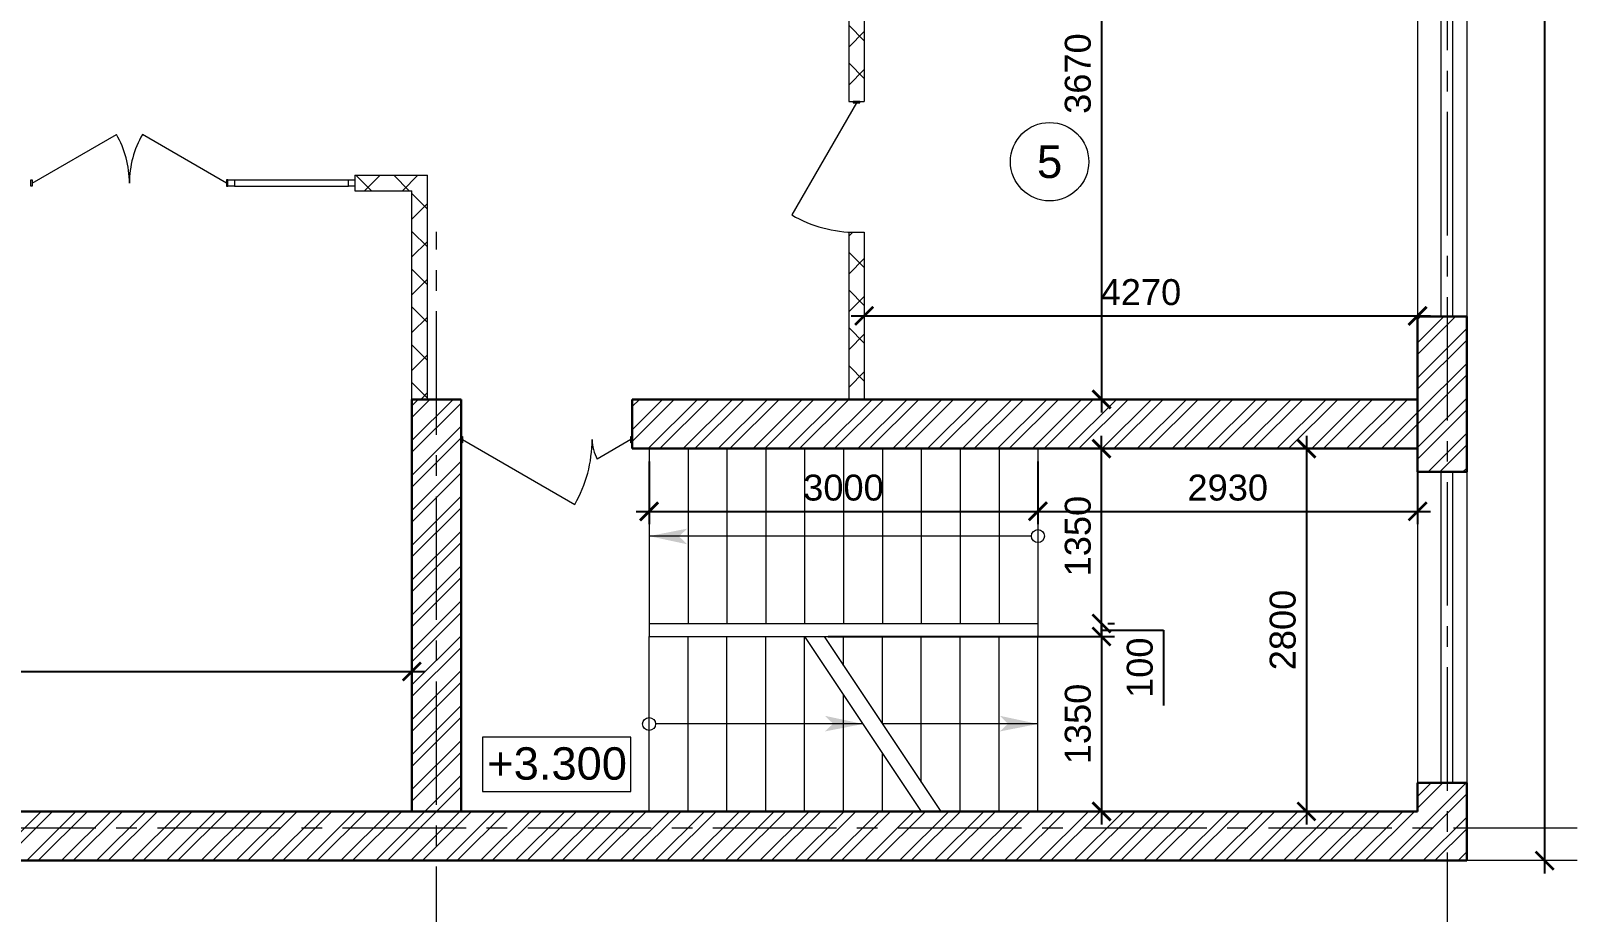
# Model space of a CAD drawing. Header units: millimetres. Extents: x 19315 to 19945, y -11469 to -10873.
# Drawn here: x 19600.6 to 19719.9, y -11064.4 to -10996.4 of the extents above; entities that cross this region are included whole.
import ezdxf
from ezdxf.enums import TextEntityAlignment as Align

# ---------------------------------------------------------------- set-up
doc = ezdxf.new("R2010")
doc.units = ezdxf.units.MM
for name, pattern in [('CENTER2', [28.575, 19.05, -3.175, 3.175, -3.175]), ('CONTINOUS', [0]), ('ОСЕВАЯ', [2, 1.25, -0.25, 0.25, -0.25])]:
    doc.linetypes.add(name, pattern=pattern)
for name, color, linetype, lineweight in [('OKNА', 153, 'Continuous', 0), ('Двери', 12, 'Continuous', 15), ('Лестн', 7, 'Continuous', 0), ('Наружные стены', 2, 'Continuous', 30), ('Наружные стены кирпич', 22, 'Continuous', 60), ('Оси', 7, 'ОСЕВАЯ', 0), ('Отметки', 7, 'Continuous', 0), ('Перегородки', 41, 'Continuous', 18), ('Размеры', 255, 'Continuous', 9), ('Стеклянные перегородки', 153, 'Continuous', 0), ('Штих планы', 7, 'Continuous', 0), ('штрих кирпич', 30, 'Continuous', 0), ('Экспликация', 255, 'Continuous', 15)]:
    doc.layers.add(name, color=color, linetype=linetype, lineweight=lineweight)
doc.styles.add('1', font='arial.ttf')
doc.styles.add('1- arial', font='arial.ttf')
doc.styles.add('Arial-прямой', font='arial.ttf')
doc.dimstyles.new('zhu m100', dxfattribs={"dimtxt": 2, "dimasz": 1.4, "dimexe": 1, "dimexo": 1, "dimgap": 0.8, "dimtad": 1, "dimlfac": 100, "dimzin": 12, "dimdsep": 46, "dimtxsty": '1', "dimblk": 'ARCHTICK', "dimcen": 0.09, "dimdle": 1, "dimclrd": 7, "dimclre": 7, "dimclrt": 7, "dimazin": 3, "dimtfac": 1, "dimtmove": 1, "dimatfit": 3, "dimfxl": 1, "dimtolj": 1, "dimtzin": 0, "dimarcsym": 0})

# ---------------------------------------------------------------- blocks, each defined once
blk = doc.blocks.new('_ArchTick')
at = {"color": 0, "linetype": 'ByBlock', "const_width": 0.15}
blk.add_lwpolyline([(-0.5, -0.5), (0.5, 0.5)], dxfattribs=at)
blk = doc.blocks.new('*D18')
at = {"layer": 'Defpoints', "color": 0, "linetype": 'CONTINOUS', "ltscale": 0.5, "transparency": 16777216}
for p in [(19717.43, -10910.47), (19717.43, -11060.47), (19717.43, -11060.47)]:
    blk.add_point(p, dxfattribs=at)
at = {"layer": 'Оси', "color": 7, "linetype": 'CONTINOUS', "lineweight": -2, "ltscale": 0.5, "transparency": 16777216}
blk.add_line((19717.43, -10909.47), (19717.43, -11061.47), dxfattribs=at)
at = {"layer": 'Оси', "color": 7, "linetype": 'CONTINOUS', "lineweight": -2, "ltscale": 0.5, "transparency": 16777216, "xscale": 1.4, "yscale": 1.4, "zscale": 1.4}
for p, rotation in [((19717.43, -10910.47), 90), ((19717.43, -11060.47), 270)]:
    blk.add_blockref('_ArchTick', p, dxfattribs=dict(at, rotation=rotation))
at = {"layer": 'Оси', "color": 7, "linetype": 'CONTINOUS', "ltscale": 0.5, "transparency": 16777216, "insert": (19715.61, -10985.47), "char_height": 2, "attachment_point": 5, "rotation": 90, "style": 'Arial-прямой'}
blk.add_mtext('\\A1;15000', dxfattribs=at)
blk = doc.blocks.new('Экспл_Помещений')
at = {"layer": 'Экспликация'}
blk.add_circle((0, 0), 3, dxfattribs=at)
at = {"layer": 'Экспликация', "color": 0, "style": '1- arial', "flags": 12}
blk.add_attdef('№_ПОМЕЩЕНИЯ', text='', height=2.5, dxfattribs=at).set_placement((0, 0), align=Align.MIDDLE_CENTER)
blk = doc.blocks.new('*D64')
at = {"layer": 'Defpoints', "color": 0, "ltscale": 0.5, "transparency": 16777216}
for p in [(19683.24, -10988.17), (19683.24, -11024.87), (19683.24, -11024.87)]:
    blk.add_point(p, dxfattribs=at)
at = {"layer": 'Размеры', "color": 7, "lineweight": -2, "ltscale": 0.5, "transparency": 16777216}
for p, q in [((19683.24, -10987.17), (19683.24, -11025.87)), ((19684.24, -11024.87), (19684.24, -11024.87))]:
    blk.add_line(p, q, dxfattribs=at)
at = {"layer": 'Размеры', "color": 7, "lineweight": -2, "ltscale": 0.5, "transparency": 16777216, "xscale": 1.4, "yscale": 1.4, "zscale": 1.4}
for p, rotation in [((19683.24, -10988.17), 90), ((19683.24, -11024.87), 270)]:
    blk.add_blockref('_ArchTick', p, dxfattribs=dict(at, rotation=rotation))
at = {"layer": 'Размеры', "color": 7, "ltscale": 0.5, "transparency": 16777216, "insert": (19681.42, -10999.72), "char_height": 2, "attachment_point": 5, "rotation": 90, "style": '1'}
blk.add_mtext('\\A1;3670', dxfattribs=at)
blk = doc.blocks.new('*D24')
at = {"layer": 'Defpoints', "color": 0, "ltscale": 0.5, "transparency": 16777216}
for p in [(19682.73, -11028.67), (19683.24, -11028.67), (19682.73, -11042.17)]:
    blk.add_point(p, dxfattribs=at)
at = {"layer": 'Размеры', "color": 7, "lineweight": -2, "ltscale": 0.5, "transparency": 16777216}
for p, q in [((19683.24, -11043.17), (19683.24, -11027.67)), ((19683.73, -11028.67), (19684.24, -11028.67)), ((19683.73, -11042.17), (19684.24, -11042.17))]:
    blk.add_line(p, q, dxfattribs=at)
at = {"layer": 'Размеры', "color": 7, "lineweight": -2, "ltscale": 0.5, "transparency": 16777216, "xscale": 1.4, "yscale": 1.4, "zscale": 1.4}
for p, rotation in [((19683.24, -11028.67), 90), ((19683.24, -11042.17), 270)]:
    blk.add_blockref('_ArchTick', p, dxfattribs=dict(at, rotation=rotation))
at = {"layer": 'Размеры', "color": 7, "ltscale": 0.5, "transparency": 16777216, "insert": (19681.42, -11035.42), "char_height": 2, "attachment_point": 5, "rotation": 90, "style": '1'}
blk.add_mtext('\\A1;1350', dxfattribs=at)
blk = doc.blocks.new('*D25')
at = {"layer": 'Defpoints', "color": 0, "ltscale": 0.5, "transparency": 16777216}
for p in [(19683.24, -11042.17), (19683.24, -11042.17), (19661.14, -11043.17)]:
    blk.add_point(p, dxfattribs=at)
at = {"layer": 'Размеры', "color": 7, "lineweight": -2, "ltscale": 0.5, "transparency": 16777216}
for p, q in [((19683.24, -11042.17), (19683.24, -11040.77)), ((19683.24, -11043.17), (19683.24, -11042.17)), ((19683.24, -11043.17), (19683.24, -11042.17)), ((19662.14, -11043.17), (19684.24, -11043.17)), ((19683.24, -11042.67), (19688.02, -11042.67)), ((19683.24, -11043.17), (19683.24, -11044.57)), ((19688.02, -11042.67), (19688.02, -11048.49))]:
    blk.add_line(p, q, dxfattribs=at)
at = {"layer": 'Размеры', "color": 7, "lineweight": -2, "ltscale": 0.5, "transparency": 16777216, "xscale": 1.4, "yscale": 1.4, "zscale": 1.4}
for p, rotation in [((19683.24, -11042.17), 270), ((19683.24, -11043.17), 90)]:
    blk.add_blockref('_ArchTick', p, dxfattribs=dict(at, rotation=rotation))
at = {"layer": 'Размеры', "color": 7, "ltscale": 0.5, "transparency": 16777216, "insert": (19686.2, -11045.58), "char_height": 2, "attachment_point": 5, "rotation": 90, "style": '1'}
blk.add_mtext('\\A1;100', dxfattribs=at)
blk = doc.blocks.new('*D26')
at = {"layer": 'Defpoints', "color": 0, "ltscale": 0.5, "transparency": 16777216}
for p in [(19661.14, -11043.17), (19673.73, -11056.67), (19683.24, -11056.67)]:
    blk.add_point(p, dxfattribs=at)
at = {"layer": 'Размеры', "color": 7, "lineweight": -2, "ltscale": 0.5, "transparency": 16777216}
for p, q in [((19683.24, -11042.17), (19683.24, -11057.67)), ((19662.14, -11043.17), (19684.24, -11043.17)), ((19674.73, -11056.67), (19684.24, -11056.67))]:
    blk.add_line(p, q, dxfattribs=at)
at = {"layer": 'Размеры', "color": 7, "lineweight": -2, "ltscale": 0.5, "transparency": 16777216, "xscale": 1.4, "yscale": 1.4, "zscale": 1.4}
for p, rotation in [((19683.24, -11043.17), 90), ((19683.24, -11056.67), 270)]:
    blk.add_blockref('_ArchTick', p, dxfattribs=dict(at, rotation=rotation))
at = {"layer": 'Размеры', "color": 7, "ltscale": 0.5, "transparency": 16777216, "insert": (19681.42, -11049.92), "char_height": 2, "attachment_point": 5, "rotation": 90, "style": '1'}
blk.add_mtext('\\A1;1350', dxfattribs=at)
blk = doc.blocks.new('*D27')
at = {"layer": 'Defpoints', "color": 0, "ltscale": 0.5, "transparency": 16777216}
for p in [(19699.05, -11028.67), (19699.05, -11056.67), (19699.05, -11056.67)]:
    blk.add_point(p, dxfattribs=at)
at = {"layer": 'Размеры', "color": 7, "lineweight": -2, "ltscale": 0.5, "transparency": 16777216}
blk.add_line((19699.05, -11027.67), (19699.05, -11057.67), dxfattribs=at)
at = {"layer": 'Размеры', "color": 7, "lineweight": -2, "ltscale": 0.5, "transparency": 16777216, "xscale": 1.4, "yscale": 1.4, "zscale": 1.4}
for p, rotation in [((19699.05, -11028.67), 90), ((19699.05, -11056.67), 270)]:
    blk.add_blockref('_ArchTick', p, dxfattribs=dict(at, rotation=rotation))
at = {"layer": 'Размеры', "color": 7, "ltscale": 0.5, "transparency": 16777216, "insert": (19697.23, -11042.67), "char_height": 2, "attachment_point": 5, "rotation": 90, "style": '1'}
blk.add_mtext('\\A1;2800', dxfattribs=at)
blk = doc.blocks.new('*D65')
at = {"layer": 'Defpoints', "color": 0, "ltscale": 0.5, "transparency": 16777216}
for p in [(19664.93, -11018.42), (19707.63, -11018.42), (19707.63, -11018.42)]:
    blk.add_point(p, dxfattribs=at)
at = {"layer": 'Размеры', "color": 7, "lineweight": -2, "ltscale": 0.5, "transparency": 16777216}
blk.add_line((19663.93, -11018.42), (19708.63, -11018.42), dxfattribs=at)
at = {"layer": 'Размеры', "color": 7, "lineweight": -2, "ltscale": 0.5, "transparency": 16777216, "xscale": 1.4, "yscale": 1.4, "zscale": 1.4, "rotation": 180}
blk.add_blockref('_ArchTick', (19664.93, -11018.42), dxfattribs=at)
at = {"layer": 'Размеры', "color": 7, "lineweight": -2, "ltscale": 0.5, "transparency": 16777216, "xscale": 1.4, "yscale": 1.4, "zscale": 1.4}
blk.add_blockref('_ArchTick', (19707.63, -11018.42), dxfattribs=at)
at = {"layer": 'Размеры', "color": 7, "ltscale": 0.5, "transparency": 16777216, "insert": (19686.28, -11016.6), "char_height": 2, "attachment_point": 5, "style": '1'}
blk.add_mtext('\\A1;4270', dxfattribs=at)
blk = doc.blocks.new('*D30')
at = {"layer": 'Defpoints', "color": 0, "ltscale": 0.5, "transparency": 16777216}
for p in [(19559.53, -11045.87), (19630.03, -11045.87), (19630.03, -11045.87)]:
    blk.add_point(p, dxfattribs=at)
at = {"layer": 'Размеры', "color": 7, "lineweight": -2, "ltscale": 0.5, "transparency": 16777216}
blk.add_line((19558.53, -11045.87), (19631.03, -11045.87), dxfattribs=at)
at = {"layer": 'Размеры', "color": 7, "lineweight": -2, "ltscale": 0.5, "transparency": 16777216, "xscale": 1.4, "yscale": 1.4, "zscale": 1.4, "rotation": 180}
blk.add_blockref('_ArchTick', (19559.53, -11045.87), dxfattribs=at)
at = {"layer": 'Размеры', "color": 7, "lineweight": -2, "ltscale": 0.5, "transparency": 16777216, "xscale": 1.4, "yscale": 1.4, "zscale": 1.4}
blk.add_blockref('_ArchTick', (19630.03, -11045.87), dxfattribs=at)
at = {"layer": 'Размеры', "color": 7, "ltscale": 0.5, "transparency": 16777216, "insert": (19594.78, -11044.05), "char_height": 2, "attachment_point": 5, "style": '1'}
blk.add_mtext('\\A1;7050', dxfattribs=at)
blk = doc.blocks.new('*D39')
at = {"layer": 'Defpoints', "color": 0, "ltscale": 0.5, "transparency": 16777216}
for p in [(19648.33, -11028.67), (19678.33, -11028.67), (19678.33, -11033.51)]:
    blk.add_point(p, dxfattribs=at)
at = {"layer": 'Размеры', "color": 7, "lineweight": -2, "ltscale": 0.5, "transparency": 16777216}
for p, q in [((19648.33, -11029.67), (19648.33, -11034.51)), ((19678.33, -11029.67), (19678.33, -11034.51)), ((19647.33, -11033.51), (19679.33, -11033.51))]:
    blk.add_line(p, q, dxfattribs=at)
at = {"layer": 'Размеры', "color": 7, "lineweight": -2, "ltscale": 0.5, "transparency": 16777216, "xscale": 1.4, "yscale": 1.4, "zscale": 1.4, "rotation": 180}
blk.add_blockref('_ArchTick', (19648.33, -11033.51), dxfattribs=at)
at = {"layer": 'Размеры', "color": 7, "lineweight": -2, "ltscale": 0.5, "transparency": 16777216, "xscale": 1.4, "yscale": 1.4, "zscale": 1.4}
blk.add_blockref('_ArchTick', (19678.33, -11033.51), dxfattribs=at)
at = {"layer": 'Размеры', "color": 7, "ltscale": 0.5, "transparency": 16777216, "insert": (19663.33, -11031.69), "char_height": 2, "attachment_point": 5, "style": '1'}
blk.add_mtext('\\A1;3000', dxfattribs=at)
blk = doc.blocks.new('*D40')
at = {"layer": 'Defpoints', "color": 0, "ltscale": 0.5, "transparency": 16777216}
for p in [(19678.33, -11028.67), (19707.63, -11028.67), (19707.63, -11033.51)]:
    blk.add_point(p, dxfattribs=at)
at = {"layer": 'Размеры', "color": 7, "lineweight": -2, "ltscale": 0.5, "transparency": 16777216}
for p, q in [((19678.33, -11029.67), (19678.33, -11034.51)), ((19707.63, -11029.67), (19707.63, -11034.51)), ((19677.33, -11033.51), (19708.63, -11033.51))]:
    blk.add_line(p, q, dxfattribs=at)
at = {"layer": 'Размеры', "color": 7, "lineweight": -2, "ltscale": 0.5, "transparency": 16777216, "xscale": 1.4, "yscale": 1.4, "zscale": 1.4, "rotation": 180}
blk.add_blockref('_ArchTick', (19678.33, -11033.51), dxfattribs=at)
at = {"layer": 'Размеры', "color": 7, "lineweight": -2, "ltscale": 0.5, "transparency": 16777216, "xscale": 1.4, "yscale": 1.4, "zscale": 1.4}
blk.add_blockref('_ArchTick', (19707.63, -11033.51), dxfattribs=at)
at = {"layer": 'Размеры', "color": 7, "ltscale": 0.5, "transparency": 16777216, "insert": (19692.98, -11031.69), "char_height": 2, "attachment_point": 5, "style": '1'}
blk.add_mtext('\\A1;2930', dxfattribs=at)

msp = doc.modelspace()

# ---------------------------------------------------------------- hatches: boundary and pattern name
at = {"layer": 'Штих планы'}
h = msp.add_hatch(dxfattribs=at)
h.set_pattern_fill('ANSI37', color=256, scale=0.65, style=0)
h.set_pattern_definition([(45, (19469.0377, -10938.463), (-1.459292, 1.459292), []), (135, (19469.0377, -10938.463), (-1.459292, -1.459292), [])])
h.paths.add_polyline_path([(19469.53391, -10920.97116), (19468.93391, -10920.97116), (19468.93391, -10964.12113), (19469.53391, -10964.12113)])
h.paths.add_polyline_path([(19468.93391, -10920.97116), (19468.33391, -10920.97116), (19468.33391, -10964.12113), (19468.93391, -10964.12113)])
h.paths.add_polyline_path([(19529.53391, -10920.97116), (19528.93391, -10920.97116), (19528.93391, -10964.12113), (19529.53391, -10964.12113)])
h.paths.add_polyline_path([(19528.93391, -10920.97116), (19528.33391, -10920.97116), (19528.33391, -10964.12113), (19528.93391, -10964.12113)])
h.paths.add_polyline_path([(19549.93391, -10986.97116), (19529.53391, -10986.97116), (19529.53391, -10971.82113), (19528.93391, -10971.82113), (19528.93391, -10988.17116), (19549.93391, -10988.17116)])
h.paths.add_polyline_path([(19528.93391, -10971.82113), (19528.33391, -10971.82113), (19528.33391, -10986.97116), (19500.03391, -10986.97116), (19500.03391, -10988.17116), (19528.93391, -10988.17116)])
h.paths.add_polyline_path([(19489.93391, -10986.97116), (19469.53391, -10986.97116), (19469.53391, -10971.82113), (19468.93391, -10971.82113), (19468.93391, -10988.17116), (19489.93391, -10988.17116)])
h.paths.add_polyline_path([(19468.93391, -10971.82113), (19468.33391, -10971.82113), (19468.33391, -10986.97116), (19464.53391, -10986.97116), (19464.53391, -10988.17116), (19468.93391, -10988.17116)])
h.paths.add_polyline_path([(19448.93391, -11011.97113), (19447.73391, -11011.97113), (19447.73391, -11024.87113), (19448.93391, -11024.87113)])
h.paths.add_polyline_path([(19448.93391, -10988.17116), (19454.43391, -10988.17116), (19454.43391, -10986.97116), (19410.23391, -10986.97116), (19410.23391, -10988.17116), (19447.73391, -10988.17116), (19447.73391, -11001.87113), (19448.93391, -11001.87113)])
h.paths.add_polyline_path([(19587.03391, -10986.97116), (19560.03391, -10986.97116), (19560.03391, -10988.17116), (19560.64719, -10988.17116), (19587.03391, -10988.17116)])
h.paths.add_polyline_path([(19581.53391, -11007.57116), (19558.33391, -11007.57116), (19558.33391, -11019.77113), (19559.53391, -11019.77113), (19559.53391, -11008.77116), (19581.53391, -11008.77116)])
h.paths.add_polyline_path([(19631.23391, -11007.57116), (19625.63391, -11007.57116), (19625.63391, -11008.77116), (19630.03391, -11008.77116), (19630.03391, -11024.87113), (19631.23391, -11024.87113)])
h.paths.add_polyline_path([(19664.93391, -10988.17116), (19663.73391, -10988.17116), (19663.73391, -11001.87113), (19664.93391, -11001.87113)])
h.paths.add_polyline_path([(19664.93391, -11011.97113), (19663.73391, -11011.97113), (19663.73391, -11024.87113), (19664.93391, -11024.87113)])
at = {"layer": 'штрих кирпич'}
h = msp.add_hatch(dxfattribs=at)
h.set_pattern_fill('ANSI32', color=256, scale=0.2, style=0)
h.set_pattern_definition([(45, (10410.9705, -8088.7454), (-1.3470384, 1.3470384), []), (45, (10411.8685, -8088.7454), (-1.3470384, 1.3470384), [])])
h.paths.add_polyline_path([(19711.43391, -10982.47113), (19708.93391, -10982.47113), (19708.93391, -10991.47113), (19711.43317, -10991.47113)])
h.paths.add_polyline_path([(19708.93391, -10982.47113), (19707.63391, -10982.47113), (19707.63317, -10991.47113), (19708.93391, -10991.47113)])
h.paths.add_polyline_path([(19711.43317, -10949.47113), (19708.93391, -10949.47113), (19708.93391, -10964.47113), (19711.43317, -10964.47113)])
h.paths.add_polyline_path([(19708.93391, -10949.47113), (19707.63317, -10949.47113), (19707.63317, -10964.47113), (19708.93391, -10964.47113)])
h.paths.add_polyline_path([(19708.93391, -10912.97113), (19707.63391, -10912.97113), (19707.63391, -10922.47113), (19708.93391, -10922.47113)])
h.paths.add_polyline_path([(19711.43391, -10912.97113), (19708.93391, -10912.97113), (19708.93391, -10922.47113), (19711.43391, -10922.47113)])
h.paths.add_polyline_path([(19711.43391, -10910.47113), (19708.93391, -10910.47113), (19708.93391, -10912.97113), (19711.43391, -10912.97113)])
h.paths.add_polyline_path([(19708.93391, -10910.47113), (19707.63391, -10910.47113), (19707.63391, -10912.97113), (19708.93391, -10912.97113)])
h.paths.add_polyline_path([(19708.93391, -11027.97113), (19707.63317, -11027.97113), (19707.63317, -11030.47113), (19708.93391, -11030.47113)])
h.paths.add_polyline_path([(19711.43317, -11027.97113), (19708.93391, -11027.97113), (19708.93391, -11030.47113), (19711.43317, -11030.47113)])
h.paths.add_polyline_path([(19711.43317, -11018.47113), (19708.93391, -11018.47113), (19708.93391, -11027.97113), (19711.43317, -11027.97113)])
h.paths.add_polyline_path([(19708.93391, -11018.47113), (19707.63317, -11018.47113), (19707.63317, -11027.97113), (19708.93391, -11027.97113)])
h.paths.add_polyline_path([(19408.93391, -10949.47113), (19406.43317, -10949.47113), (19406.43317, -10964.47113), (19408.93391, -10964.47113)])
h.paths.add_polyline_path([(19410.23317, -11018.47113), (19408.93391, -11018.47113), (19408.93391, -11027.97113), (19410.23317, -11027.97113)])
h.paths.add_polyline_path([(19408.93391, -11018.47113), (19406.43317, -11018.47113), (19406.43317, -11027.97113), (19408.93391, -11027.97113)])
h.paths.add_polyline_path([(19410.23317, -10982.47113), (19408.93391, -10982.47113), (19408.93391, -11000.47113), (19410.23317, -11000.47113)])
h.paths.add_polyline_path([(19408.93391, -10982.47113), (19406.43317, -10982.47113), (19406.43317, -11000.47113), (19408.93391, -11000.47113)])
h.paths.add_polyline_path([(19410.23317, -10949.47113), (19408.93391, -10949.47113), (19408.93391, -10964.47113), (19410.23317, -10964.47113)])
h.paths.add_polyline_path([(19588.93391, -11049.97113), (19586.38391, -11049.97113), (19586.38391, -11057.97113), (19588.93391, -11057.97113)])
h.paths.add_polyline_path([(19591.48391, -11049.97113), (19588.93391, -11049.97113), (19588.93391, -11057.97113), (19591.48391, -11057.97113)])
h.paths.add_polyline_path([(19591.48391, -11057.97113), (19588.93391, -11057.97113), (19588.93391, -11058.97113), (19591.48391, -11058.97113)])
h.paths.add_polyline_path([(19588.93391, -11057.97113), (19586.38391, -11057.97113), (19586.38391, -11058.97113), (19588.93391, -11058.97113)])
h.paths.add_polyline_path([(19586.38391, -11057.97113), (19528.93391, -11057.97113), (19528.93391, -11060.47113), (19586.38391, -11060.47113), (19586.38391, -11058.97113)])
h.paths.add_polyline_path([(19586.38391, -11056.67113), (19528.93391, -11056.67113), (19528.93391, -11057.97113), (19586.38391, -11057.97113)])
h.paths.add_polyline_path([(19631.93391, -11057.97113), (19591.48391, -11057.97113), (19591.48391, -11058.97113), (19591.48391, -11060.47113), (19631.93391, -11060.47113)])
h.paths.add_polyline_path([(19631.93391, -11056.67113), (19591.48391, -11056.67113), (19591.48391, -11057.97113), (19631.93391, -11057.97113)])
h.paths.add_polyline_path([(19528.93391, -10911.97116), (19526.38391, -10911.97116), (19526.38391, -10912.97113), (19528.93391, -10912.97113)])
h.paths.add_polyline_path([(19531.48391, -10911.97116), (19528.93391, -10911.97116), (19528.93391, -10912.97113), (19531.48391, -10912.97113)])
h.paths.add_polyline_path([(19531.48391, -10912.97113), (19528.93391, -10912.97113), (19528.93391, -10920.97116), (19531.48391, -10920.97116)])
h.paths.add_polyline_path([(19528.93391, -10912.97113), (19526.38391, -10912.97113), (19526.38391, -10920.97116), (19528.93391, -10920.97116)])
h.paths.add_polyline_path([(19468.93391, -10911.97116), (19466.38391, -10911.97116), (19466.38391, -10912.97113), (19468.93391, -10912.97113)])
h.paths.add_polyline_path([(19471.48391, -10911.97116), (19468.93391, -10911.97116), (19468.93391, -10912.97113), (19471.48391, -10912.97113)])
h.paths.add_polyline_path([(19471.48391, -10912.97113), (19468.93391, -10912.97113), (19468.93391, -10920.97116), (19471.48391, -10920.97116)])
h.paths.add_polyline_path([(19468.93391, -10912.97113), (19466.38391, -10912.97113), (19466.38391, -10920.97116), (19468.93391, -10920.97116)])
h.paths.add_polyline_path([(19471.48391, -10964.12113), (19468.93391, -10964.12113), (19468.93391, -10967.97113), (19471.48391, -10967.97113)])
h.paths.add_polyline_path([(19468.93391, -10964.12113), (19466.38391, -10964.12113), (19466.38391, -10967.97113), (19468.93391, -10967.97113)])
h.paths.add_polyline_path([(19468.93391, -10967.97113), (19466.38391, -10967.97113), (19466.38391, -10971.82113), (19468.93391, -10971.82113)])
h.paths.add_polyline_path([(19471.48391, -10967.97113), (19468.93391, -10967.97113), (19468.93391, -10971.82113), (19471.48391, -10971.82113)])
h.paths.add_polyline_path([(19528.93391, -10964.12113), (19526.38391, -10964.12113), (19526.38391, -10967.97113), (19528.93391, -10967.97113)])
h.paths.add_polyline_path([(19531.48391, -10964.12113), (19528.93391, -10964.12113), (19528.93391, -10967.97113), (19531.48391, -10967.97113)])
h.paths.add_polyline_path([(19531.48391, -10967.97113), (19528.93391, -10967.97113), (19528.93391, -10971.82113), (19531.48391, -10971.82113)])
h.paths.add_polyline_path([(19528.93391, -10967.97113), (19526.38391, -10967.97113), (19526.38391, -10971.82113), (19528.93391, -10971.82113)])
h.paths.add_polyline_path([(19408.93391, -11027.97113), (19406.43391, -11027.97113), (19406.43391, -11030.47113), (19408.93391, -11030.47113)])
h.paths.add_polyline_path([(19410.23391, -11027.97113), (19408.93391, -11027.97113), (19408.93391, -11030.47113), (19410.23391, -11030.47113)])
h.paths.add_polyline_path([(19408.93391, -11054.47113), (19406.43391, -11054.47113), (19406.43391, -11057.97113), (19408.93391, -11057.97113)])
h.paths.add_polyline_path([(19410.23391, -11054.47113), (19408.93391, -11054.47113), (19408.93391, -11057.97113), (19468.93391, -11057.97113), (19468.93391, -11056.67113), (19410.23391, -11056.67113)])
h.paths.add_polyline_path([(19468.93391, -11057.97113), (19408.93391, -11057.97113), (19408.93391, -11060.47113), (19468.93391, -11060.47113)])
h.paths.add_polyline_path([(19708.93391, -11054.47113), (19707.63391, -11054.47113), (19707.63391, -11056.67113), (19648.93391, -11056.67113), (19648.93391, -11057.97113), (19708.93391, -11057.97113)])
h.paths.add_polyline_path([(19711.43391, -11054.47113), (19708.93391, -11054.47113), (19708.93391, -11057.97113), (19711.43391, -11057.97113)])
h.paths.add_polyline_path([(19711.43391, -11057.97113), (19708.93391, -11057.97113), (19708.93391, -11060.47113), (19711.43391, -11060.47113)])
h.paths.add_polyline_path([(19648.93391, -10911.97116), (19647.03391, -10911.97116), (19647.03391, -10912.97113), (19648.93391, -10912.97113)])
h.paths.add_polyline_path([(19650.83391, -10911.97116), (19648.93391, -10911.97116), (19648.93391, -10912.97113), (19650.83391, -10912.97113)])
h.paths.add_polyline_path([(19650.83391, -10912.97113), (19648.93391, -10912.97113), (19648.93391, -10920.97116), (19649.18391, -10920.97116), (19650.83391, -10920.97116)])
h.paths.add_polyline_path([(19648.93391, -10912.97113), (19647.03391, -10912.97113), (19647.03391, -10920.97116), (19648.93391, -10920.97116)])
h.paths.add_polyline_path([(19650.83391, -10931.07116), (19648.93391, -10931.07116), (19648.93391, -10967.97113), (19650.83391, -10967.97113)])
h.paths.add_polyline_path([(19648.93391, -10931.07116), (19647.03391, -10931.07116), (19647.03391, -10967.97113), (19648.93391, -10967.97113)])
h.paths.add_polyline_path([(19650.83391, -10967.97113), (19648.93391, -10967.97113), (19648.93391, -10988.17116), (19650.83391, -10988.17116)])
h.paths.add_polyline_path([(19648.93391, -10967.97113), (19647.03391, -10967.97113), (19647.03391, -10988.17116), (19648.93391, -10988.17116)])
h.paths.add_polyline_path([(19707.63391, -11024.87113), (19648.93391, -11024.87113), (19648.93391, -11027.97113), (19707.63391, -11027.97113)])
h.paths.add_polyline_path([(19707.63391, -11027.97113), (19648.93391, -11027.97113), (19648.93391, -11028.67113), (19707.63391, -11028.67113)])
h.paths.add_polyline_path([(19648.93391, -11024.87113), (19647.03391, -11024.87113), (19647.03391, -11027.97113), (19648.93391, -11027.97113)])
h.paths.add_polyline_path([(19648.93391, -11027.97113), (19647.03391, -11027.97113), (19647.03391, -11028.22113), (19647.03391, -11028.67113), (19648.93391, -11028.67113)])
h.paths.add_polyline_path([(19648.93391, -11056.67113), (19631.93391, -11056.67113), (19631.93391, -11057.97113), (19648.93391, -11057.97113)])
h.paths.add_polyline_path([(19648.93391, -11057.97113), (19631.93391, -11057.97113), (19631.93391, -11060.47113), (19648.93391, -11060.47113)])
h.paths.add_polyline_path([(19708.93391, -11057.97113), (19648.93391, -11057.97113), (19648.93391, -11060.47113), (19708.93391, -11060.47113)])
h.paths.add_polyline_path([(19453.83391, -11024.87113), (19410.23391, -11024.87113), (19410.23391, -11027.97113), (19453.83391, -11027.97113), (19453.83391, -11027.72113)])
h.paths.add_polyline_path([(19453.83391, -11027.97113), (19410.23391, -11027.97113), (19410.23391, -11028.67113), (19453.83391, -11028.67113)])
h.paths.add_polyline_path([(19408.93391, -11057.97113), (19406.43391, -11057.97113), (19406.43391, -11060.47113), (19408.93391, -11060.47113)])
h.paths.add_polyline_path([(19468.93391, -11027.97113), (19467.03391, -11027.97113), (19467.03391, -11056.67113), (19468.93391, -11056.67113)])
h.paths.add_polyline_path([(19470.83391, -11027.97113), (19468.93391, -11027.97113), (19468.93391, -11056.67113), (19470.83391, -11056.67113)])
h.paths.add_polyline_path([(19470.83391, -11024.87113), (19468.93391, -11024.87113), (19468.93391, -11027.97113), (19470.83391, -11027.97113)])
h.paths.add_polyline_path([(19468.93391, -11024.87113), (19467.03391, -11024.87113), (19467.03391, -11027.97113), (19468.93391, -11027.97113)])
h.paths.add_polyline_path([(19528.93391, -11057.97113), (19468.93391, -11057.97113), (19468.93391, -11060.47113), (19528.93391, -11060.47113)])
h.paths.add_polyline_path([(19528.93391, -11056.67113), (19468.93391, -11056.67113), (19468.93391, -11057.97113), (19528.93391, -11057.97113)])
h.paths.add_polyline_path([(19530.83391, -11027.97113), (19528.93391, -11027.97113), (19528.93391, -11056.67113), (19530.83391, -11056.67113)])
h.paths.add_polyline_path([(19528.93391, -11027.97113), (19527.03391, -11027.97113), (19527.03391, -11056.67113), (19528.93391, -11056.67113)])
h.paths.add_polyline_path([(19528.93391, -11024.87113), (19527.03391, -11024.87113), (19527.03391, -11027.97113), (19528.93391, -11027.97113)])
h.paths.add_polyline_path([(19530.83391, -11024.87113), (19528.93391, -11024.87113), (19528.93391, -11027.97113), (19530.83391, -11027.97113)])
h.paths.add_polyline_path([(19633.83391, -11028.22113), (19633.83391, -11027.97113), (19631.93391, -11027.97113), (19631.93391, -11056.67113), (19633.83391, -11056.67113)])
h.paths.add_polyline_path([(19631.93391, -11027.97113), (19630.03391, -11027.97113), (19630.03391, -11056.67113), (19631.93391, -11056.67113)])
h.paths.add_polyline_path([(19631.93391, -11024.87113), (19630.03391, -11024.87113), (19630.03391, -11027.97113), (19631.93391, -11027.97113)])
h.paths.add_polyline_path([(19633.83391, -11024.87113), (19631.93391, -11024.87113), (19631.93391, -11027.97113), (19633.83391, -11027.97113), (19633.83391, -11027.72113)])
h.paths.add_polyline_path([(19588.93391, -10967.97113), (19587.03391, -10967.97113), (19587.03391, -10988.17116), (19588.93391, -10988.17116)])
h.paths.add_polyline_path([(19590.83391, -10967.97113), (19588.93391, -10967.97113), (19588.93391, -10988.17116), (19590.83391, -10988.17116)])
h.paths.add_polyline_path([(19588.93391, -10912.97113), (19587.03391, -10912.97113), (19587.03391, -10967.97113), (19588.93391, -10967.97113)])
h.paths.add_polyline_path([(19590.83391, -10912.97113), (19588.93391, -10912.97113), (19588.93391, -10967.97113), (19590.83391, -10967.97113)])
h.paths.add_polyline_path([(19588.93391, -10911.97116), (19587.03391, -10911.97116), (19587.03391, -10912.97113), (19588.93391, -10912.97113)])
h.paths.add_polyline_path([(19590.83391, -10911.97116), (19588.93391, -10911.97116), (19588.93391, -10912.97113), (19590.83391, -10912.97113)])
h.paths.add_polyline_path([(19410.23317, -10931.47113), (19406.43391, -10931.47113), (19406.43391, -10910.47113), (19410.23317, -10910.47113)])

# ---------------------------------------------------------------- linework, layer by layer
at = {"layer": 'OKNА'}
for p, q in [((19709.43317, -10991.47113), (19709.43317, -11018.47113)), ((19710.33317, -10991.47113), (19710.33317, -11018.47113)), ((19709.43317, -11030.47113), (19709.43317, -11054.47113)), ((19710.33317, -11030.47113), (19710.33317, -11054.47113))]:
    msp.add_line(p, q, dxfattribs=at)
at = {"layer": 'Двери'}
for p, q in [((19664.33391, -11001.97113), (19659.33391, -11010.63138)), ((19600.73391, -11008.17116), (19607.2291, -11004.42116)), ((19615.73391, -11008.17116), (19609.23872, -11004.42116)), ((19633.93391, -11027.97113), (19642.59416, -11032.97113)), ((19646.93391, -11027.97113), (19644.33583, -11029.47113))]:
    msp.add_line(p, q, dxfattribs=at)
for points in [[(19664.08391, -11001.97113), (19664.58391, -11001.97113), (19664.58391, -11001.87113), (19664.08391, -11001.87113)], [(19600.73391, -11007.92116), (19600.73391, -11008.42116), (19600.63391, -11008.42116), (19600.63391, -11007.92116)], [(19615.73391, -11007.92116), (19615.73391, -11008.42116), (19615.83391, -11008.42116), (19615.83391, -11007.92116)], [(19633.83391, -11028.22113), (19633.83391, -11027.72113), (19633.93391, -11027.72113), (19633.93391, -11028.22113)], [(19646.93391, -11028.22113), (19646.93391, -11027.72113), (19647.03391, -11027.72113), (19647.03391, -11028.22113)]]:
    msp.add_lwpolyline(points, close=True, dxfattribs=at)
for centre, start, end in [((19600.73391, -11008.17116), 0, 30), ((19615.73391, -11008.17116), 150, 180)]:
    msp.add_arc(centre, 7.5, start, end, dxfattribs=at)
at = {"layer": 'Двери', "ltscale": 0.5}
for centre, radius, start, end in [((19664.33391, -11001.97113), 10, 240, 270), ((19633.93391, -11027.97113), 10, 330, 0), ((19646.93391, -11027.97113), 3, 180, 210)]:
    msp.add_arc(centre, radius, start, end, dxfattribs=at)
at = {"layer": 'Лестн', "ltscale": 10}
for p, q in [((19648.33391, -11028.67113), (19648.33391, -11042.17113)), ((19651.33391, -11028.67113), (19651.33391, -11042.17113)), ((19654.33391, -11028.67113), (19654.33391, -11042.17113)), ((19657.33391, -11028.67113), (19657.33391, -11042.17113)), ((19660.33391, -11028.67113), (19660.33391, -11042.17113)), ((19663.33391, -11028.67113), (19663.33391, -11042.17113)), ((19666.33391, -11028.67113), (19666.33391, -11042.17113)), ((19669.33391, -11028.67113), (19669.33391, -11042.17113)), ((19672.33391, -11028.67113), (19672.33391, -11042.17113)), ((19675.33391, -11028.67113), (19675.33391, -11042.17113)), ((19678.33391, -11028.67113), (19678.33391, -11042.17113)), ((19648.33391, -11042.17113), (19648.33391, -11043.17113)), ((19648.33391, -11042.17113), (19678.33391, -11042.17113)), ((19678.33391, -11042.17113), (19678.33391, -11043.17113)), ((19648.33391, -11043.17113), (19678.33391, -11043.17113)), ((19648.33391, -11056.67113), (19648.33391, -11043.17113)), ((19651.33391, -11056.67113), (19651.33391, -11043.17113)), ((19654.33391, -11056.67113), (19654.33391, -11043.17113)), ((19657.33391, -11056.67113), (19657.33391, -11043.17113)), ((19660.33391, -11056.67113), (19660.33391, -11043.17113)), ((19663.33391, -11045.42113), (19663.33391, -11043.17113)), ((19666.33391, -11049.92113), (19666.33391, -11043.17113)), ((19669.33391, -11054.42113), (19669.33391, -11043.17113)), ((19672.33391, -11056.67113), (19672.33391, -11043.17113)), ((19675.33391, -11056.67113), (19675.33391, -11043.17113)), ((19678.33391, -11056.67113), (19678.33391, -11043.17113)), ((19663.33391, -11056.67113), (19663.33391, -11047.67113)), ((19666.33391, -11056.67113), (19666.33391, -11052.17113))]:
    msp.add_line(p, q, dxfattribs=at)
at = {"layer": 'Лестн'}
for p, q in [((19677.83391, -11035.42125), (19648.33391, -11035.42113)), ((19660.33391, -11043.17113), (19669.33391, -11056.67113)), ((19661.83391, -11043.17113), (19670.83391, -11056.67113)), ((19664.83391, -11049.92113), (19648.83391, -11049.92113)), ((19678.33391, -11049.92113), (19666.33391, -11049.92113))]:
    msp.add_line(p, q, dxfattribs=at)
for centre in [(19678.33391, -11035.42113), (19648.33391, -11049.92113)]:
    msp.add_circle(centre, 0.5, dxfattribs=at)
at = {"layer": 'Лестн', "lineweight": 0}
for points in [[(19648.33391, -11035.42113), (19651.27777, -11034.84347), (19650.63737, -11035.44123)], [(19648.33391, -11035.42113), (19651.26724, -11036.05008), (19650.63737, -11035.44123)], [(19664.83391, -11049.92113), (19661.90058, -11049.29218), (19662.53045, -11049.90103)], [(19678.33391, -11049.92113), (19675.40058, -11049.29218), (19676.03045, -11049.90103)], [(19664.83391, -11049.92113), (19661.89005, -11050.49879), (19662.53045, -11049.90103)], [(19678.33391, -11049.92113), (19675.39005, -11050.49879), (19676.03045, -11049.90103)]]:
    msp.add_solid(points, dxfattribs=at)
at = {"layer": 'Наружные стены', "lineweight": 15}
for p, q in [((19707.63317, -10991.47113), (19707.63317, -11018.47113)), ((19711.43317, -10991.47113), (19711.43317, -11018.47113)), ((19707.63317, -11030.47113), (19707.63317, -11054.47113)), ((19711.43317, -11030.47113), (19711.43317, -11054.47113))]:
    msp.add_line(p, q, dxfattribs=at)
at = {"layer": 'Наружные стены кирпич', "lineweight": 30}
for p, q in [((19707.63317, -11018.47113), (19707.63317, -11030.47113)), ((19707.63317, -11018.47113), (19711.43317, -11018.47113)), ((19711.43317, -11030.47113), (19711.43317, -11018.47113)), ((19630.03391, -11056.67113), (19630.03391, -11024.87113)), ((19630.03391, -11024.87113), (19633.83391, -11024.87113)), ((19633.83391, -11056.67113), (19633.83391, -11024.87113)), ((19647.03391, -11024.87113), (19707.63317, -11024.87113)), ((19647.03391, -11024.87113), (19647.03391, -11028.67113)), ((19647.03391, -11028.67113), (19707.63317, -11028.67113)), ((19707.63317, -11030.47113), (19711.43317, -11030.47113)), ((19707.63317, -11054.47113), (19707.63317, -11056.67113)), ((19707.63317, -11054.47113), (19711.43317, -11054.47113)), ((19707.63391, -11054.47113), (19707.63391, -11056.67113)), ((19711.43317, -11060.47113), (19711.43317, -11054.47113)), ((19711.43391, -11060.47113), (19711.43391, -11054.47113)), ((19707.63391, -11056.67113), (19591.48391, -11056.67113)), ((19711.43391, -11060.47113), (19406.43391, -11060.47113))]:
    msp.add_line(p, q, dxfattribs=at)
at = {"layer": 'Оси', "linetype": 'CENTER2', "ltscale": 0.5}
for p, q in [((19709.938, -11083.64755), (19709.938, -10906.24344)), ((19631.93391, -11084.74086), (19631.93391, -11011.94732)), ((19719.93391, -11057.97113), (19382.16418, -11057.97113)), ((19719.93391, -11060.47113), (19711.43391, -11060.47113))]:
    msp.add_line(p, q, dxfattribs=at)
at = {"layer": 'Отметки'}
msp.add_lwpolyline([(19635.46817, -11055.14361), (19646.91876, -11055.14361), (19646.91876, -11050.93825), (19635.46817, -11050.93825)], close=True, dxfattribs=at)
at = {"layer": 'Перегородки'}
for p, q in [((19663.73391, -10988.17116), (19663.73391, -11001.87113)), ((19664.93391, -10988.17116), (19664.93391, -11001.87113)), ((19663.73391, -11001.87113), (19664.93391, -11001.87113)), ((19625.63391, -11007.57116), (19631.23391, -11007.57116)), ((19625.63391, -11007.57116), (19625.63391, -11008.77116)), ((19631.23391, -11024.87113), (19631.23391, -11007.57116)), ((19625.63391, -11008.77116), (19630.03391, -11008.77116)), ((19630.03391, -11024.87113), (19630.03391, -11008.77116)), ((19663.73391, -11011.97113), (19663.73391, -11024.87113)), ((19663.73391, -11011.97113), (19664.93391, -11011.97113)), ((19664.93391, -11011.97113), (19664.93391, -11024.87113))]:
    msp.add_line(p, q, dxfattribs=at)
at = {"layer": 'Стеклянные перегородки'}
for p, q in [((19616.33391, -11007.92116), (19625.13391, -11007.92116)), ((19616.33391, -11008.42116), (19625.13391, -11008.42116))]:
    msp.add_line(p, q, dxfattribs=at)
for points in [[(19616.33391, -11008.42116), (19615.83391, -11008.42116), (19615.83391, -11007.92116), (19616.33391, -11007.92116)], [(19625.63391, -11007.92116), (19625.63391, -11008.42116), (19625.13391, -11008.42116), (19625.13391, -11007.92116)]]:
    msp.add_lwpolyline(points, close=True, dxfattribs=at)

# ---------------------------------------------------------------- block references
at = {"layer": 'Экспликация'}
ref = msp.add_blockref('Экспл_Помещений', (19679.23391, -11006.52115), dxfattribs=dict(at, xscale=1.008, yscale=1.008, zscale=1.008))
ref.add_attrib('№_ПОМЕЩЕНИЯ', '5', dxfattribs={"color": 7, "height": 2.52, "style": '1- arial'}).set_placement((19679.23391, -11006.52115), align=Align.MIDDLE_CENTER)

# ---------------------------------------------------------------- texts
at = {"layer": 'Отметки', "style": 'Arial-прямой'}
msp.add_text('+3.300', height=2.5, dxfattribs=at).set_placement((19635.84538, -11054.22004))

# ---------------------------------------------------------------- dimensions: what is measured, and where the dimension line sits
at = {"layer": 'Оси', "linetype": 'CONTINOUS', "ltscale": 0.5}
dim = msp.add_linear_dim(base=(19717.43391, -11060.47113), p1=(19717.43391, -10910.47113), p2=(19717.43391, -11060.47113), angle=270, dimstyle='zhu m100', override={"dimtxt": 2, "dimtxsty": 'Arial-прямой'}, dxfattribs=at)
dim.commit()
dim.dimension.update_dxf_attribs({"geometry": '*D18', "text_midpoint": (19715.61276, -10985.47113)})
at = {"layer": 'Размеры', "ltscale": 0.5}
for base, p1, p2, picture, middle in [((19683.24057, -11024.87113), (19683.24057, -10988.17116), (19683.24013, -11024.87113), '*D64', (19683.24057, -10999.72199)), ((19683.24057, -11042.17113), (19661.13599, -11043.17113), (19683.24057, -11042.17113), '*D25', (19688.01889, -11043.47076))]:
    dim = msp.add_linear_dim(base=base, p1=p1, p2=p2, angle=90, dimstyle='zhu m100', dxfattribs=at)
    dim.commit()
    dim.dimension.update_dxf_attribs({"geometry": picture, "text_midpoint": middle, "dimtype": 160})
for base, p1, p2, picture, middle in [((19707.63391, -11018.42113), (19664.93391, -11018.42113), (19707.63391, -11018.42113), '*D65', (19686.28391, -11016.59998)), ((19678.33391, -11033.50926), (19648.33391, -11028.67113), (19678.33391, -11028.67113), '*D39', (19663.33391, -11031.68743)), ((19630.03391, -11045.86834), (19559.53391, -11045.86834), (19630.03391, -11045.86834), '*D30', (19594.78391, -11044.0472))]:
    dim = msp.add_linear_dim(base=base, p1=p1, p2=p2, dimstyle='zhu m100', dxfattribs=at)
    dim.commit()
    dim.dimension.update_dxf_attribs({"geometry": picture, "text_midpoint": middle})
for base, p1, p2, picture, middle in [((19683.24057, -11028.67113), (19682.72687, -11042.17113), (19682.72687, -11028.67113), '*D24', (19681.41874, -11035.42113)), ((19699.0478, -11056.67113), (19699.0478, -11028.67113), (19699.0478, -11056.67113), '*D27', (19697.22665, -11042.67113)), ((19683.24057, -11056.67113), (19661.13599, -11043.17113), (19673.72687, -11056.67113), '*D26', (19681.41874, -11049.92113))]:
    dim = msp.add_linear_dim(base=base, p1=p1, p2=p2, angle=90, dimstyle='zhu m100', dxfattribs=at)
    dim.commit()
    dim.dimension.update_dxf_attribs({"geometry": picture, "text_midpoint": middle})
dim = msp.add_linear_dim(base=(19707.63317, -11033.50926), p1=(19678.33391, -11028.67113), p2=(19707.63317, -11028.67113), text='2930', dimstyle='zhu m100', dxfattribs=at)
dim.commit()
dim.dimension.update_dxf_attribs({"geometry": '*D40', "text_midpoint": (19692.98354, -11031.68743)})

doc.saveas('drawing.dxf')
